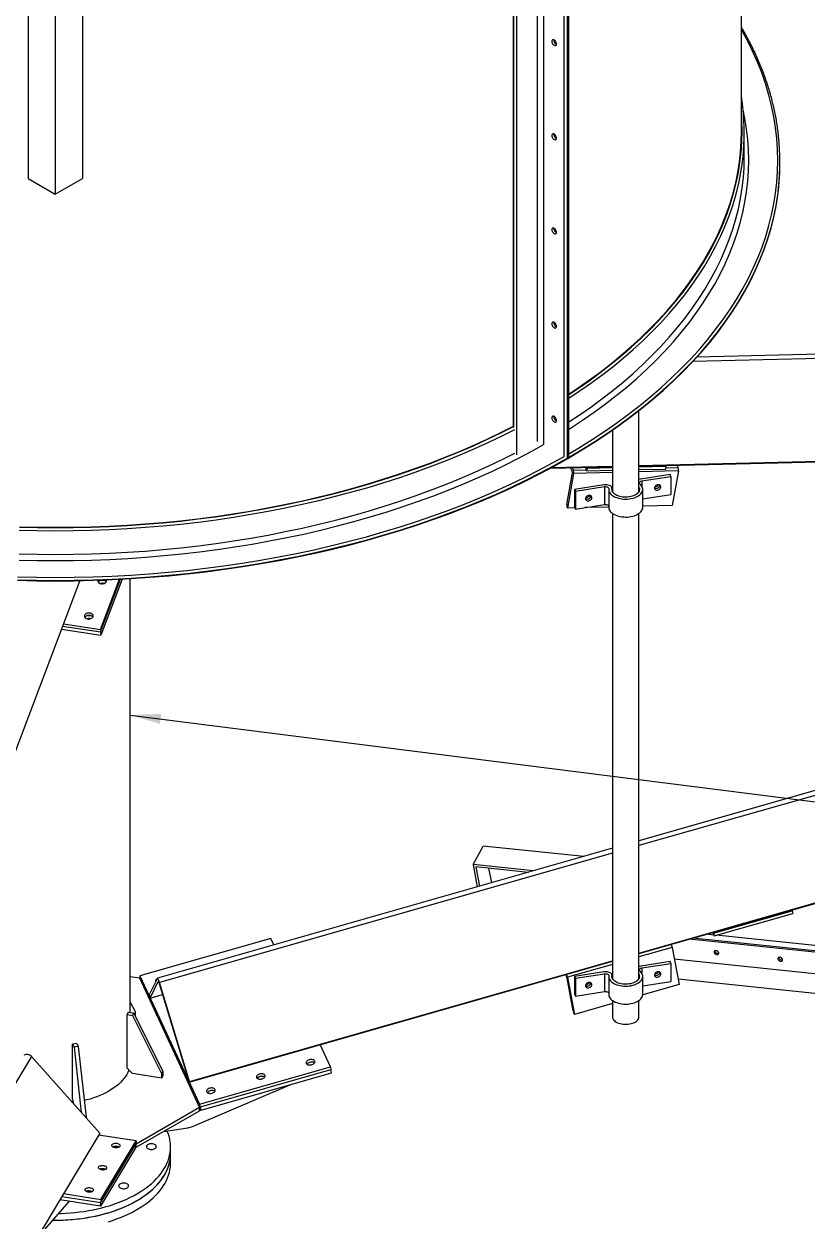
# Model space of a CAD drawing. Header units: millimetres. Extents: x 122 to 2816, y -707 to 556.
# Drawn here: x 285.2 to 332.8, y 190.2 to 262.9 of the extents above; entities that cross this region are included whole.
import ezdxf

# ---------------------------------------------------------------- set-up
doc = ezdxf.new("R2010")
doc.units = ezdxf.units.MM
doc.dimstyles.new('SLDDIMSTYLE0', dxfattribs={"dimtxt": 2.5, "dimasz": 1.852083, "dimexe": 0, "dimexo": 0.625, "dimgap": 0, "dimtad": 1, "dimdec": 0, "dimrnd": 1e-09, "dimtxsty": 'Standard', "dimsah": 1, "dimcen": 2.5, "dimazin": 3, "dimtfac": 1.852083, "dimtdec": 0, "dimtmove": 0, "dimatfit": 3, "dimfrac": 2})

msp = doc.modelspace()

# ---------------------------------------------------------------- linework, layer by layer
at = {"color": 7, "linetype": 'Continuous', "lineweight": 25}
for p, q in [((328.787408, 256.359102), (328.787408, 276.680002)), ((285.470826, 273.364515), (285.470826, 253.495333)), ((287.120742, 272.412039), (287.120742, 252.542857)), ((288.770657, 271.459562), (288.770657, 253.495333)), ((314.933608, 238.394951), (314.933608, 269.154494)), ((318.20987, 236.479254), (318.20987, 269.140887)), ((318.23344, 236.492861), (318.23344, 269.154494)), ((318.25701, 269.1681), (318.25701, 236.506468)), ((318.296063, 236.664946), (318.296063, 269.222528)), ((328.954075, 254.807674), (328.954075, 256.250229)), ((331.120742, 254.45384), (331.120742, 254.481058)), ((285.470826, 253.495333), (287.120742, 252.542857)), ((287.120742, 252.542857), (288.770657, 253.495333)), ((344.828312, 243.090861), (326.075954, 242.644228)), ((322.557884, 234.489917), (322.557884, 239.397705)), ((320.947884, 238.21035), (320.947884, 234.4911)), ((318.23344, 236.492861), (318.20987, 236.479254)), ((318.23344, 236.492861), (318.23344, 236.520079)), ((318.23344, 236.492861), (318.25701, 236.506468)), ((322.557884, 236.063762), (344.828312, 236.594186)), ((322.557884, 236.026641), (344.828312, 236.557065)), ((317.168185, 235.898272), (320.947884, 235.988295)), ((317.239979, 235.937103), (320.947884, 236.025416)), ((318.59083, 235.577003), (318.216472, 233.474876)), ((318.494705, 235.707556), (318.392648, 235.927436)), ((318.498066, 235.929947), (318.576024, 235.76199)), ((319.293529, 235.948892), (319.393733, 235.733006)), ((319.423288, 235.898963), (319.393733, 235.733006)), ((319.393733, 235.733006), (320.947884, 235.770022)), ((319.398948, 235.951403), (319.717133, 235.958982)), ((319.398948, 235.951403), (319.423288, 235.898963)), ((319.423288, 235.898963), (320.947884, 235.935275)), ((322.557884, 235.973621), (324.196064, 236.012639)), ((322.557884, 235.808368), (324.16651, 235.846681)), ((323.853539, 236.0575), (324.171724, 236.065078)), ((324.196064, 236.012639), (324.16651, 235.846681)), ((324.196064, 236.012639), (324.171724, 236.065078)), ((324.954532, 235.72857), (324.580174, 233.626443)), ((324.861768, 236.081514), (324.939726, 235.913557)), ((318.184411, 233.697038), (318.509511, 235.522569)), ((320.419189, 234.886663), (318.648325, 234.612739)), ((324.44388, 235.509217), (322.673016, 235.235293)), ((322.72478, 235.12377), (324.495644, 235.397694)), ((323.829853, 234.844893), (323.831892, 234.862129)), ((324.495644, 235.397694), (324.44388, 235.509217)), ((324.495644, 235.397694), (324.495644, 234.308973)), ((318.648325, 234.612739), (318.700089, 234.501216)), ((318.648325, 234.612739), (318.648325, 233.524018)), ((318.700089, 234.501216), (320.470953, 234.775139)), ((318.700089, 234.501216), (318.700089, 233.412494)), ((319.644175, 234.197436), (319.646213, 234.214672)), ((320.470953, 234.775139), (320.470953, 233.686418)), ((320.719825, 234.614884), (320.719825, 233.526163)), ((320.922717, 234.574839), (320.922717, 234.663616)), ((322.786491, 233.526163), (322.786491, 234.614884)), ((322.786491, 234.044595), (324.495644, 234.308973)), ((318.216472, 233.474876), (318.199217, 233.51205)), ((318.666163, 233.485587), (318.216472, 233.474876)), ((318.648325, 233.524018), (318.700089, 233.412494)), ((318.700089, 233.412494), (320.470953, 233.686418)), ((320.719825, 233.534499), (319.264788, 233.499844)), ((324.580174, 233.626443), (322.786491, 233.583722)), ((320.947884, 233.152345), (320.947884, 204.91592)), ((322.557884, 204.91592), (322.557884, 233.151952)), ((288.607258, 229.067681), (252.826064, 134.502743)), ((289.864443, 226.096232), (291.02112, 229.153175)), ((289.872362, 225.951908), (291.084898, 229.156479)), ((291.169968, 229.16097), (289.882921, 225.759476)), ((291.670742, 202.850351), (291.670742, 229.189356)), ((287.495257, 226.128808), (289.882921, 225.759476)), ((287.563459, 226.309058), (289.872362, 225.951908)), ((287.614611, 226.444245), (289.864443, 226.096232)), ((289.864443, 226.096232), (289.872362, 225.951908)), ((289.872362, 225.951908), (289.882921, 225.759476)), ((344.828312, 219.636588), (322.557884, 213.277264)), ((320.947884, 212.817529), (293.322785, 204.929178)), ((312.482762, 211.828902), (313.097842, 212.952946)), ((319.203155, 212.319321), (313.097842, 212.952946)), ((322.557884, 206.448025), (344.828312, 212.807348)), ((322.557884, 206.420484), (344.828312, 212.779807)), ((312.482762, 211.828902), (312.738257, 210.473269)), ((316.152092, 211.44809), (312.482762, 211.828902)), ((315.82301, 211.35412), (312.662454, 211.682131)), ((312.662454, 211.682131), (312.882523, 210.514464)), ((313.429204, 211.602555), (313.595884, 210.718164)), ((327.088489, 207.654808), (331.861265, 209.017675)), ((327.118043, 207.497994), (331.89082, 208.860861)), ((331.51874, 208.979257), (331.836925, 209.070115)), ((331.861265, 209.017675), (331.836925, 209.070115)), ((331.861265, 209.017675), (331.89082, 208.860861)), ((300.20505, 207.346006), (292.250423, 205.074561)), ((300.39013, 206.947259), (300.20505, 207.346006)), ((343.950475, 205.388964), (325.610945, 207.292286)), ((343.933868, 205.477078), (325.83284, 207.355648)), ((327.09452, 207.548675), (326.664949, 207.593256)), ((327.025977, 207.696348), (327.118043, 207.497994)), ((327.064149, 207.707248), (327.382334, 207.798106)), ((327.064149, 207.707248), (327.088489, 207.654808)), ((327.088489, 207.654808), (327.118043, 207.497994)), ((343.871593, 205.807508), (327.241945, 207.533374)), ((324.518668, 206.980386), (324.520761, 206.975876)), ((324.574974, 206.796984), (324.998589, 204.549315)), ((295.245638, 198.621468), (320.947884, 205.960748)), ((295.261343, 198.653494), (320.947884, 205.988289)), ((324.443606, 205.93463), (322.672742, 205.660706)), ((322.724506, 205.549183), (324.49537, 205.823107)), ((324.49537, 205.823107), (324.443606, 205.93463)), ((324.49537, 205.823107), (324.49537, 204.734386)), ((324.705383, 206.105043), (344.196764, 204.082179)), ((292.25137, 204.922172), (291.670742, 205.011986)), ((292.250423, 205.074561), (295.873889, 197.267922)), ((292.250423, 205.074561), (292.279831, 204.918522)), ((318.13485, 205.113429), (318.116794, 205.15233)), ((318.154966, 205.16323), (318.157059, 205.15872)), ((320.418915, 205.312076), (318.648051, 205.038152)), ((318.648051, 205.038152), (318.699815, 204.926629)), ((318.648051, 205.038152), (318.648051, 203.949431)), ((318.699815, 204.926629), (320.470679, 205.200553)), ((320.470679, 205.200553), (320.470679, 204.111831)), ((320.71955, 205.040297), (320.71955, 203.951576)), ((320.922443, 205.000252), (320.922443, 205.089029)), ((322.786217, 203.951576), (322.786217, 205.040297)), ((295.882502, 197.099018), (292.25137, 204.922172)), ((293.318476, 204.924895), (292.821173, 203.910758)), ((292.878674, 203.721015), (293.373359, 204.729814)), ((293.209249, 204.716831), (293.212926, 204.709651)), ((293.434363, 204.598383), (295.245638, 198.621468)), ((295.261343, 198.653494), (293.440484, 204.662032)), ((318.56342, 202.948225), (318.189062, 204.934537)), ((318.211271, 204.979828), (318.634887, 202.732159)), ((318.699815, 204.926629), (318.699815, 203.837908)), ((324.998589, 204.549315), (322.784488, 203.917078)), ((322.786217, 204.470008), (324.49537, 204.734386)), ((324.935064, 204.886373), (344.96317, 202.807807)), ((292.821173, 203.910758), (292.878674, 203.721015)), ((292.878674, 203.721015), (293.634813, 203.93693)), ((318.648051, 203.949431), (318.699815, 203.837908)), ((318.699815, 203.837908), (320.470679, 204.111831)), ((320.947884, 203.577561), (320.947884, 202.590675)), ((322.557884, 202.590675), (322.557884, 203.577561)), ((291.550213, 202.868995), (291.481195, 202.720297)), ((291.550213, 202.868995), (291.872189, 202.81919)), ((291.670742, 203.466042), (291.964423, 202.895655)), ((291.872189, 202.81919), (291.80317, 202.670492)), ((291.872189, 202.81919), (293.643053, 199.279103)), ((291.964423, 202.895655), (291.964423, 202.634807)), ((320.947884, 203.392635), (318.634887, 202.732159)), ((291.481195, 199.454133), (291.481195, 202.720297)), ((291.481195, 202.720297), (291.80317, 202.670492)), ((291.80317, 202.670492), (293.574034, 199.130405)), ((318.634887, 202.732159), (318.617633, 202.769333)), ((288.427158, 200.957239), (288.169578, 200.917395)), ((288.169578, 197.651232), (288.169578, 200.917395)), ((288.169578, 200.917395), (288.255851, 200.731523)), ((288.513431, 200.771367), (288.255851, 200.731523)), ((288.255851, 200.731523), (288.693176, 196.779057)), ((288.427158, 200.957239), (288.513431, 200.771367)), ((288.513431, 200.771367), (288.987933, 196.482905)), ((303.828517, 199.539367), (303.200266, 200.892913)), ((285.671389, 200.177028), (289.819813, 195.512165)), ((291.80317, 199.132149), (291.481195, 199.454133)), ((293.643053, 199.279103), (293.574034, 199.130405)), ((293.643053, 199.279103), (293.643053, 199.006923)), ((295.873889, 197.267922), (303.828517, 199.539367)), ((295.927927, 197.118099), (303.858072, 199.382553)), ((303.828517, 199.539367), (303.858072, 199.382553)), ((303.897478, 199.173467), (303.858072, 199.382553)), ((293.574034, 198.858225), (291.80317, 199.132149)), ((293.574034, 199.130405), (293.574034, 198.858225)), ((293.643053, 199.006923), (293.574034, 198.858225)), ((295.245638, 198.621468), (295.261343, 198.653494)), ((295.451815, 195.923815), (301.429393, 198.468705)), ((295.967333, 196.909013), (303.897478, 199.173467)), ((288.237297, 197.291689), (288.169578, 197.651232)), ((288.222947, 197.367877), (288.175448, 197.361238)), ((292.035299, 194.878075), (295.882502, 197.099018)), ((295.873889, 197.267922), (295.903298, 197.111882)), ((295.882502, 196.881274), (295.882502, 197.099018)), ((295.967333, 196.909013), (295.927927, 197.118099)), ((288.987933, 196.482905), (288.960338, 196.478637)), ((288.987933, 196.482905), (288.987933, 196.447606)), ((292.035299, 194.660331), (295.882502, 196.881274)), ((293.682259, 195.6111), (295.156887, 195.839201)), ((289.819813, 195.512165), (252.732826, 133.722753)), ((292.022276, 195.044432), (289.750035, 195.395911)), ((289.882921, 191.31487), (292.007797, 194.855055)), ((289.89084, 191.493317), (292.022276, 195.044432)), ((291.997238, 194.617126), (292.007797, 194.855055)), ((292.022276, 195.044432), (292.014396, 194.866867)), ((292.035299, 194.660331), (292.035299, 194.878075)), ((291.997238, 194.617126), (289.872362, 191.07694)), ((294.120742, 194.274782), (294.120742, 194.683052)), ((294.120742, 193.730421), (294.120742, 194.274782)), ((287.951082, 191.374131), (286.459419, 189.669348)), ((289.872362, 191.07694), (287.388345, 191.461177)), ((287.519919, 191.680388), (289.882921, 191.31487)), ((287.618599, 191.844796), (289.89084, 191.493317)), ((289.872362, 191.07694), (289.882921, 191.31487)), ((289.89084, 191.493317), (289.882921, 191.31487))]:
    msp.add_line(p, q, dxfattribs=at)
at = {"color": 8, "linetype": 'Continuous', "lineweight": 25}
for p, q in [((316.394962, 237.526059), (316.394962, 269.862047)), ((316.772086, 237.336505), (316.772086, 269.862047)), ((314.957179, 238.370598), (314.957179, 269.140887)), ((315.14574, 236.697707), (315.14574, 269.140887)), ((318.021308, 236.615344), (318.021308, 269.140887)), ((344.828312, 242.819301), (325.819555, 242.366562)), ((319.371486, 235.780936), (318.576024, 235.76199)), ((320.947884, 235.633142), (318.59083, 235.577003)), ((324.954532, 235.72857), (322.557884, 235.671488)), ((324.939726, 235.913557), (324.175176, 235.895347)), ((322.72478, 235.12377), (322.72478, 234.817946)), ((320.921779, 234.647811), (320.921779, 234.581958)), ((344.828312, 219.335833), (322.557884, 212.976509)), ((320.947884, 212.516773), (293.440484, 204.662032)), ((324.520761, 206.975876), (322.557884, 206.415376)), ((324.574974, 206.796984), (322.557884, 206.221004)), ((320.947884, 205.95564), (318.157059, 205.15872)), ((320.947884, 205.761268), (318.211271, 204.979828)), ((320.921505, 205.073224), (320.921505, 205.007371)), ((322.724506, 205.549183), (322.724506, 205.243359)), ((293.378475, 204.731275), (293.373359, 204.729814)), ((285.671389, 200.177028), (268.1797, 171.034701)), ((292.015032, 194.88121), (292.035299, 194.878075))]:
    msp.add_line(p, q, dxfattribs=at)
at = {"color": 8, "linetype": 'Continuous', "lineweight": 25, "flags": 128}
for points in [[(318.296063, 236.774418), (318.940497, 237.158254), (319.720028, 237.645075), (320.477217, 238.14351), (321.211544, 238.653217), (321.922508, 239.173846), (322.60962, 239.70504), (323.27241, 240.246435), (323.910424, 240.797661), (324.523223, 241.358339), (325.110389, 241.928086), (325.671519, 242.50651), (326.206228, 243.093216), (326.714149, 243.687801), (327.194936, 244.289858), (327.648257, 244.898974), (328.073803, 245.514732), (328.471282, 246.136709), (328.840421, 246.76448), (329.180967, 247.397614), (329.492688, 248.035677), (329.775369, 248.678232), (330.028816, 249.324839), (330.252857, 249.975054), (330.447337, 250.628432), (330.612123, 251.284525), (330.747102, 251.942884), (330.852182, 252.603056), (330.92729, 253.26459), (330.972376, 253.927033), (330.987408, 254.58993), (330.972376, 255.252827), (330.92729, 255.915269), (330.852182, 256.576803), (330.747102, 257.236976), (330.612123, 257.895334), (330.447337, 258.551427), (330.252857, 259.204805), (330.028816, 259.855021), (329.775369, 260.501627), (329.492688, 261.144182), (329.180967, 261.782246), (328.840421, 262.41538), (328.787408, 262.508948)], [(318.296063, 238.25657), (318.407139, 238.327505), (319.133833, 238.805866), (319.838587, 239.295045), (320.520917, 239.794706), (321.180357, 240.304507), (321.816454, 240.824099), (322.428772, 241.353125), (323.016892, 241.891223), (323.580411, 242.438023), (324.118942, 242.993153), (324.632116, 243.55623), (325.119582, 244.126869), (325.581005, 244.704679), (326.01607, 245.289263), (326.424478, 245.880222), (326.805948, 246.47715), (327.160221, 247.079639), (327.487052, 247.687274), (327.786219, 248.29964), (328.057515, 248.916317), (328.300756, 249.536883), (328.515773, 250.160912), (328.702421, 250.787976), (328.86057, 251.417646), (328.990113, 252.04949), (329.090961, 252.683075), (329.163045, 253.317967), (329.206315, 253.95373), (329.220742, 254.58993), (329.206315, 255.226129), (329.163045, 255.861893), (329.090961, 256.496785), (328.990113, 257.13037), (328.882086, 257.666398)], [(318.296063, 240.371365), (318.82967, 240.725005), (319.527728, 241.209536), (320.203576, 241.70445), (320.85675, 242.209407), (321.486804, 242.724062), (322.093304, 243.248062), (322.675836, 243.781047), (323.234001, 244.322653), (323.767415, 244.872508), (324.275714, 245.430235), (324.758548, 245.995452), (325.215587, 246.567772), (325.646518, 247.146802), (326.051045, 247.732147), (326.428892, 248.323403), (326.779798, 248.920167), (327.103525, 249.522029), (327.399849, 250.128577), (327.668567, 250.739395), (327.909497, 251.354065), (328.122471, 251.972164), (328.307345, 252.593271), (328.463992, 253.216958), (328.592305, 253.842799), (328.692194, 254.470364), (328.763593, 255.099223), (328.806452, 255.728947), (328.820742, 256.359102), (328.806452, 256.989257), (328.787408, 257.32144)], [(318.296063, 240.146829), (318.931058, 240.566144), (319.631348, 241.052224), (320.309356, 241.548721), (320.964619, 242.055292), (321.596687, 242.571593), (322.205127, 243.097268), (322.789522, 243.631957), (323.349471, 244.175295), (323.884591, 244.726908), (324.394514, 245.286418), (324.878893, 245.853443), (325.337393, 246.427593), (325.769702, 247.008475), (326.175523, 247.59569), (326.554577, 248.188837), (326.906606, 248.787509), (327.231367, 249.391296), (327.528639, 249.999783), (327.798217, 250.612554), (328.039916, 251.229189), (328.253572, 251.849265), (328.439037, 252.472358), (328.596185, 253.098039), (328.724908, 253.725881), (328.825117, 254.355453), (328.879555, 254.809405)], [(318.296063, 238.704274), (318.931058, 239.123589), (319.631348, 239.609669), (320.309356, 240.106165), (320.964619, 240.612737), (321.596687, 241.129037), (322.205127, 241.654713), (322.789522, 242.189402), (323.349471, 242.732739), (323.884591, 243.284352), (324.394514, 243.843863), (324.878893, 244.410887), (325.337393, 244.985037), (325.769702, 245.565919), (326.175523, 246.153135), (326.554577, 246.746282), (326.906606, 247.344954), (327.231367, 247.948741), (327.528639, 248.557228), (327.798217, 249.169999), (328.039916, 249.786634), (328.253572, 250.40671), (328.439037, 251.029802), (328.596185, 251.655484), (328.724908, 252.283325), (328.825117, 252.912897), (328.896744, 253.543768), (328.937817, 254.134443)], [(318.23344, 236.520079), (319.037214, 236.996398), (319.819114, 237.484699), (320.578604, 237.984649), (321.315164, 238.495905), (322.028289, 239.018116), (322.717489, 239.550925), (323.382294, 240.093966), (324.022247, 240.646867), (324.636909, 241.20925), (325.225859, 241.780728), (325.788695, 242.360911), (326.325029, 242.9494), (326.834494, 243.545792), (327.316742, 244.149679), (327.771441, 244.760646), (328.19828, 245.378275), (328.596967, 246.002143), (328.967228, 246.631822), (329.30881, 247.266881), (329.621478, 247.906883), (329.905018, 248.551392), (330.159236, 249.199964), (330.383957, 249.852155), (330.579029, 250.507519), (330.744315, 251.165606), (330.879705, 251.825966), (330.985104, 252.488145), (331.040964, 252.95216)], [(284.931354, 232.133457), (286.025673, 232.108636), (287.120742, 232.10036), (288.215811, 232.108636), (289.310129, 232.133457), (290.402947, 232.174806), (291.493516, 232.232656), (292.581087, 232.306966), (293.664917, 232.397685), (294.744261, 232.504752), (295.818381, 232.628093), (296.886539, 232.767623), (297.948005, 232.923247), (299.00205, 233.094858), (300.047952, 233.282339), (301.084995, 233.485561), (302.112467, 233.704384), (303.129665, 233.93866), (304.135891, 234.188226), (305.130456, 234.452913), (306.112677, 234.732538), (307.081883, 235.026911), (308.037408, 235.335829), (308.978598, 235.659081), (309.904808, 235.996445), (310.815402, 236.34769), (311.709758, 236.712575), (312.587261, 237.09085), (313.447311, 237.482256), (314.289318, 237.886525), (315.019904, 238.255286)], [(284.938332, 232.319195), (286.029163, 232.294453), (287.120742, 232.286204), (288.21232, 232.294453), (289.303151, 232.319195), (290.392486, 232.360413), (291.479578, 232.418078), (292.563684, 232.492151), (293.644059, 232.582581), (294.719963, 232.689307), (295.790659, 232.812255), (296.855413, 232.95134), (297.913496, 233.106468), (298.964181, 233.277532), (300.00675, 233.464415), (301.040488, 233.666989), (302.064685, 233.885116), (303.078641, 234.118644), (304.08166, 234.367415), (305.073054, 234.631258), (306.052145, 234.909993), (307.018262, 235.203427), (307.970742, 235.511361), (308.908932, 235.833582), (309.832189, 236.169871), (310.739882, 236.519996), (311.631387, 236.883718), (312.506093, 237.260788), (313.363402, 237.650946), (314.202725, 238.053927), (314.933608, 238.422869)], [(284.917398, 230.319425), (286.018692, 230.294445), (287.120742, 230.286117), (288.222791, 230.294445), (289.324085, 230.319425), (290.423869, 230.361038), (291.52139, 230.419256), (292.615894, 230.49404), (293.706633, 230.585337), (294.792857, 230.693087), (295.873824, 230.817214), (296.948791, 230.957633), (298.017023, 231.114249), (299.077788, 231.286955), (300.130357, 231.47563), (301.17401, 231.680148), (302.208032, 231.900366), (303.231714, 232.136135), (304.244354, 232.387292), (305.245259, 232.653666), (306.233742, 232.935074), (307.209125, 233.231323), (308.170742, 233.542211), (309.117931, 233.867523), (310.050045, 234.207037), (310.966444, 234.560521), (311.866501, 234.927732), (312.749598, 235.308419), (313.61513, 235.70232), (314.462504, 236.109166), (315.29114, 236.528677), (316.100469, 236.960567), (316.771852, 237.33664)], [(284.817959, 229.115209), (285.968956, 229.089103), (287.120742, 229.080398), (288.272527, 229.089103), (289.423524, 229.115209), (290.572942, 229.1587), (291.719994, 229.219546), (292.863894, 229.297705), (294.003858, 229.393123), (295.139105, 229.505735), (296.268856, 229.635464), (297.392338, 229.782221), (298.50878, 229.945905), (299.617417, 230.126404), (300.717489, 230.323595), (301.808243, 230.537342), (302.888931, 230.767499), (303.958813, 231.013908), (305.017154, 231.276401), (306.06323, 231.554796), (307.096324, 231.848905), (308.115727, 232.158524), (309.120742, 232.483441), (310.110678, 232.823435), (311.084859, 233.178272), (312.042616, 233.547709), (312.983293, 233.931493), (313.906244, 234.32936), (314.810839, 234.741038), (315.696456, 235.166245), (316.562488, 235.604689), (317.408343, 236.05607), (318.23344, 236.520079)], [(284.824938, 229.300947), (285.972446, 229.27492), (287.120742, 229.266242), (288.269037, 229.27492), (289.416546, 229.300947), (290.562481, 229.344307), (291.706057, 229.404968), (292.846491, 229.48289), (293.983, 229.578019), (295.114807, 229.69029), (296.241134, 229.819626), (297.361212, 229.965938), (298.47427, 230.129126), (299.579548, 230.309078), (300.676287, 230.505672), (301.763736, 230.718771), (302.841149, 230.948231), (303.907788, 231.193893), (304.962922, 231.45559), (306.005828, 231.733142), (307.035791, 232.026359), (308.052106, 232.33504), (309.054075, 232.658973), (310.041012, 232.997937), (311.012241, 233.351698), (311.967095, 233.720016), (312.904921, 234.102636), (313.825076, 234.499298), (314.726929, 234.909728), (315.609863, 235.333647), (316.473271, 235.770762), (317.316562, 236.220776), (318.021084, 236.615474)], [(284.931354, 230.690901), (286.025673, 230.66608), (287.120742, 230.657805), (288.215811, 230.66608), (289.310129, 230.690901), (290.402947, 230.732251), (291.493516, 230.7901), (292.581087, 230.86441), (293.664917, 230.95513), (294.744261, 231.062197), (295.818381, 231.185537), (296.886539, 231.325068), (297.948005, 231.480692), (299.00205, 231.652303), (300.047952, 231.839783), (301.084995, 232.043005), (302.112467, 232.261829), (303.129665, 232.496104), (304.135891, 232.745671), (305.130456, 233.010357), (306.112677, 233.289983), (307.081883, 233.584356), (308.037408, 233.893274), (308.978598, 234.216526), (309.904808, 234.553889), (310.815402, 234.905134), (311.709758, 235.270019), (312.587261, 235.648295), (313.447311, 236.039701), (314.289318, 236.443969), (315.019904, 236.812731)]]:
    msp.add_lwpolyline(points, dxfattribs=at)
at = {"color": 7, "linetype": 'Continuous', "lineweight": 25, "flags": 128}
for points in [[(317.408482, 261.574218), (317.443652, 261.559045), (317.476612, 261.555087), (317.505292, 261.562593), (317.527888, 261.58109), (317.542982, 261.609416), (317.549624, 261.645792), (317.547398, 261.687932), (317.536444, 261.733188), (317.517449, 261.778717), (317.491607, 261.821658), (317.460543, 261.859312), (317.426207, 261.889314), (317.390757, 261.909779), (317.356421, 261.91942), (317.325357, 261.917632), (317.299515, 261.904528), (317.28052, 261.88093), (317.269566, 261.848322), (317.26734, 261.808752), (317.273982, 261.764706), (317.289076, 261.718953), (317.311672, 261.674366), (317.340352, 261.633749), (317.373312, 261.599652), (317.408482, 261.574218)], [(317.408482, 255.858432), (317.443652, 255.84326), (317.476612, 255.839302), (317.505292, 255.846807), (317.527888, 255.865304), (317.542982, 255.89363), (317.549624, 255.930006), (317.547398, 255.972147), (317.536444, 256.017403), (317.517449, 256.062932), (317.491607, 256.105872), (317.460543, 256.143526), (317.426207, 256.173528), (317.390757, 256.193993), (317.356421, 256.203634), (317.325357, 256.201847), (317.299515, 256.188742), (317.28052, 256.165144), (317.269566, 256.132536), (317.26734, 256.092966), (317.273982, 256.04892), (317.289076, 256.003167), (317.311672, 255.958581), (317.340352, 255.917963), (317.373312, 255.883866), (317.408482, 255.858432)], [(318.296063, 240.400354), (318.804323, 240.737502), (319.501823, 241.221646), (320.177131, 241.716164), (320.829783, 242.220718), (321.459333, 242.734962), (322.065349, 243.258542), (322.647415, 243.791102), (323.205133, 244.332274), (323.738121, 244.88169), (324.246013, 245.438971), (324.728462, 246.003736), (325.185136, 246.575599), (325.615722, 247.154166), (326.019926, 247.739043), (326.39747, 248.329827), (326.748096, 248.926113), (327.071564, 249.527495), (327.367651, 250.133558), (327.636155, 250.743887), (327.876892, 251.358066), (328.089696, 251.975671), (328.274422, 252.596281), (328.430944, 253.21947), (328.559154, 253.84481), (328.658964, 254.471874), (328.730306, 255.100231), (328.77313, 255.72945), (328.787408, 256.359102)], [(318.23344, 236.492861), (319.037214, 236.96918), (319.819114, 237.457481), (320.578604, 237.957431), (321.315164, 238.468687), (322.028289, 238.990898), (322.717489, 239.523707), (323.382294, 240.066748), (324.022247, 240.619649), (324.636909, 241.182032), (325.225859, 241.75351), (325.788695, 242.333693), (326.325029, 242.922182), (326.834494, 243.518574), (327.316742, 244.122461), (327.771441, 244.733428), (328.19828, 245.351057), (328.596967, 245.974925), (328.967228, 246.604604), (329.30881, 247.239663), (329.621478, 247.879665), (329.905018, 248.524174), (330.159236, 249.172746), (330.383957, 249.824937), (330.579029, 250.480301), (330.744315, 251.138388), (330.879705, 251.798748), (330.985104, 252.460927), (331.060441, 253.124472), (331.105664, 253.788928), (331.120742, 254.45384)], [(328.937817, 254.134443), (328.93974, 254.175504), (328.954075, 254.807674)], [(317.408482, 250.142646), (317.443652, 250.127474), (317.476612, 250.123516), (317.505292, 250.131021), (317.527888, 250.149518), (317.542982, 250.177845), (317.549624, 250.214221), (317.547398, 250.256361), (317.536444, 250.301617), (317.517449, 250.347146), (317.491607, 250.390086), (317.460543, 250.427741), (317.426207, 250.457743), (317.390757, 250.478207), (317.356421, 250.487849), (317.325357, 250.486061), (317.299515, 250.472957), (317.28052, 250.449359), (317.269566, 250.41675), (317.26734, 250.37718), (317.273982, 250.333135), (317.289076, 250.287381), (317.311672, 250.242795), (317.340352, 250.202177), (317.373312, 250.16808), (317.408482, 250.142646)], [(317.408482, 244.426861), (317.443652, 244.411688), (317.476612, 244.40773), (317.505292, 244.415235), (317.527888, 244.433732), (317.542982, 244.462059), (317.549624, 244.498435), (317.547398, 244.540575), (317.536444, 244.585831), (317.517449, 244.63136), (317.491607, 244.674301), (317.460543, 244.711955), (317.426207, 244.741957), (317.390757, 244.762422), (317.356421, 244.772063), (317.325357, 244.770275), (317.299515, 244.757171), (317.28052, 244.733573), (317.269566, 244.700965), (317.26734, 244.661394), (317.273982, 244.617349), (317.289076, 244.571596), (317.311672, 244.527009), (317.340352, 244.486392), (317.373312, 244.452295), (317.408482, 244.426861)], [(284.940077, 232.338412), (286.030035, 232.313689), (287.120742, 232.305447), (288.211448, 232.313689), (289.301406, 232.338412), (290.389871, 232.379596), (291.476094, 232.437215), (292.559333, 232.511229), (293.638844, 232.601587), (294.713888, 232.708228), (295.783729, 232.831077), (296.847632, 232.970051), (297.904868, 233.125055), (298.954714, 233.295983), (299.99645, 233.482717), (301.029361, 233.685129), (302.052739, 233.90308), (303.065885, 234.136422), (304.068102, 234.384995), (305.058704, 234.648627), (306.037012, 234.927138), (307.002357, 235.220338), (307.954075, 235.528026), (308.891515, 235.849989), (309.814035, 236.186009), (310.721001, 236.535855), (311.611794, 236.899286), (312.485801, 237.276054), (313.342425, 237.665901), (314.181077, 238.068559), (314.933608, 238.448704)], [(317.408482, 238.711075), (317.443652, 238.695903), (317.476612, 238.691944), (317.505292, 238.69945), (317.527888, 238.717947), (317.542982, 238.746273), (317.549624, 238.782649), (317.547398, 238.824789), (317.536444, 238.870046), (317.517449, 238.915575), (317.491607, 238.958515), (317.460543, 238.996169), (317.426207, 239.026171), (317.390757, 239.046636), (317.356421, 239.056277), (317.325357, 239.05449), (317.299515, 239.041385), (317.28052, 239.017787), (317.269566, 238.985179), (317.26734, 238.945609), (317.273982, 238.901563), (317.289076, 238.85581), (317.311672, 238.811224), (317.340352, 238.770606), (317.373312, 238.736509), (317.408482, 238.711075)], [(284.817959, 229.087991), (285.968956, 229.061885), (287.120742, 229.05318), (288.272527, 229.061885), (289.423524, 229.087991), (290.572942, 229.131482), (291.719994, 229.192328), (292.863894, 229.270487), (294.003858, 229.365905), (295.139105, 229.478517), (296.268856, 229.608246), (297.392338, 229.755003), (298.50878, 229.918687), (299.617417, 230.099186), (300.717489, 230.296377), (301.808243, 230.510124), (302.888931, 230.740281), (303.958813, 230.98669), (305.017154, 231.249183), (306.06323, 231.527578), (307.096324, 231.821686), (308.115727, 232.131306), (309.120742, 232.456223), (310.110678, 232.796217), (311.084859, 233.151054), (312.042616, 233.520491), (312.983293, 233.904275), (313.906244, 234.302142), (314.810839, 234.71382), (315.696456, 235.139027), (316.562488, 235.577471), (317.408343, 236.028852), (318.23344, 236.492861)], [(320.921779, 234.647811), (320.920542, 234.687663), (320.907452, 234.726799), (320.882899, 234.764052), (320.847614, 234.798313), (320.802649, 234.828561), (320.749344, 234.853894), (320.689286, 234.873557), (320.624266, 234.886966), (320.556219, 234.89372), (320.487175, 234.893618), (320.419189, 234.886663)], [(320.722248, 234.655714), (320.720657, 234.590949), (320.731239, 234.526466), (320.753869, 234.463025), (320.78828, 234.401375), (320.834067, 234.342242), (320.89069, 234.286324), (320.957481, 234.234279), (321.033653, 234.186721), (321.118308, 234.144212), (321.210447, 234.107251), (321.308985, 234.076275), (321.412759, 234.05165), (321.520547, 234.033664), (321.631077, 234.022532), (321.743047, 234.018382), (321.855135, 234.021266), (321.966022, 234.031148), (322.074398, 234.047912), (322.178988, 234.071361), (322.278557, 234.101217), (322.371931, 234.13713), (322.458011, 234.178675), (322.53578, 234.225363), (322.604323, 234.276643), (322.662831, 234.331911), (322.710613, 234.390515), (322.747108, 234.451765), (322.771884, 234.514938), (322.78465, 234.579289), (322.785255, 234.644059), (322.773691, 234.708486), (322.750096, 234.771809), (322.714747, 234.833282), (322.668062, 234.89218), (322.610589, 234.947809)], [(322.673016, 235.235293), (322.608115, 235.221693), (322.557884, 235.205606)], [(322.610589, 234.947809), (322.588977, 234.972173), (322.577907, 234.998789), (322.578002, 235.026161), (322.589256, 235.052752), (322.611036, 235.077065), (322.642119, 235.097736), (322.680758, 235.113601), (322.72478, 235.12377)], [(323.690706, 234.565514), (323.738749, 234.578076), (323.783774, 234.60011), (323.82295, 234.630232), (323.853818, 234.666548), (323.874436, 234.706778), (323.88351, 234.748392), (323.880469, 234.788777), (323.865505, 234.825394), (323.839558, 234.855944), (323.804257, 234.878506), (323.761822, 234.891663), (323.714918, 234.894588), (323.666493, 234.887098), (323.61959, 234.869662), (323.577155, 234.843377), (323.541854, 234.809894), (323.515907, 234.771317), (323.500943, 234.73007), (323.497902, 234.688745), (323.506976, 234.649937), (323.527594, 234.616087), (323.558462, 234.58932), (323.597638, 234.571318), (323.642663, 234.563213), (323.690706, 234.565514)], [(323.638942, 234.677038), (323.686985, 234.6896), (323.73201, 234.711634), (323.771186, 234.741755), (323.802054, 234.778072), (323.822672, 234.818301), (323.831746, 234.859915), (323.831892, 234.862129)], [(319.505027, 233.918058), (319.553071, 233.93062), (319.598095, 233.952654), (319.637272, 233.982775), (319.668139, 234.019092), (319.688757, 234.059321), (319.697831, 234.100935), (319.694791, 234.14132), (319.679826, 234.177938), (319.653879, 234.208487), (319.618579, 234.23105), (319.576144, 234.244206), (319.52924, 234.247132), (319.480815, 234.239641), (319.433911, 234.222205), (319.391476, 234.19592), (319.356176, 234.162437), (319.330228, 234.123861), (319.315264, 234.082613), (319.312223, 234.041288), (319.321297, 234.002481), (319.341916, 233.96863), (319.372783, 233.941863), (319.41196, 233.923862), (319.456984, 233.915757), (319.505027, 233.918058)], [(319.453264, 234.029581), (319.501307, 234.042143), (319.546331, 234.064177), (319.585508, 234.094299), (319.616375, 234.130615), (319.636994, 234.170844), (319.646067, 234.212459), (319.646213, 234.214672)], [(320.470953, 234.775139), (320.517885, 234.77904), (320.565088, 234.776453), (320.60991, 234.767524), (320.649831, 234.752754), (320.682608, 234.732975), (320.706397, 234.709297), (320.719863, 234.683051), (320.722248, 234.655714)], [(322.557884, 234.739852), (322.563462, 234.727199), (322.580811, 234.670957), (322.58649, 234.613925), (322.580417, 234.556906), (322.562679, 234.500704), (322.533526, 234.446113), (322.493369, 234.393901), (322.442774, 234.344806), (322.382454, 234.299519), (322.313261, 234.258679), (322.236169, 234.222862), (322.152267, 234.192573), (322.062736, 234.168239), (321.968841, 234.150204), (321.871903, 234.13872), (321.773292, 234.133952), (321.674396, 234.135965), (321.576611, 234.144731), (321.481316, 234.160127), (321.389854, 234.181936), (321.303514, 234.20985), (321.223516, 234.243475), (321.150986, 234.282338), (321.086947, 234.32589), (321.032303, 234.373517), (320.987824, 234.424548), (320.954136, 234.478263), (320.931716, 234.533904), (320.92088, 234.590687), (320.921779, 234.647811), (320.921779, 234.647811)], [(320.470953, 233.686418), (320.517885, 233.690319), (320.565088, 233.687732), (320.60991, 233.678803), (320.649831, 233.664033), (320.682608, 233.644254), (320.706397, 233.620576), (320.719825, 233.594459)], [(320.719825, 233.526163), (320.720657, 233.502227), (320.731239, 233.437745), (320.753869, 233.374304), (320.78828, 233.312654), (320.834067, 233.253521), (320.89069, 233.197603), (320.957481, 233.145558), (321.033653, 233.098), (321.118308, 233.055491), (321.210447, 233.01853), (321.308985, 232.987554), (321.412759, 232.962929), (321.520547, 232.944943), (321.631077, 232.93381), (321.743047, 232.929661), (321.855135, 232.932545), (321.966022, 232.942427), (322.074398, 232.959191), (322.178988, 232.982639), (322.278557, 233.012496), (322.371931, 233.048409), (322.458011, 233.089954), (322.53578, 233.136642), (322.604323, 233.187922), (322.662831, 233.24319), (322.710613, 233.301794), (322.747108, 233.363044), (322.771884, 233.426217), (322.78465, 233.490568), (322.786491, 233.526163)], [(289.704862, 229.097024), (289.699013, 229.072352), (289.699703, 229.032489), (289.712762, 228.994015), (289.73758, 228.958729), (289.772996, 228.928281), (289.817354, 228.904095), (289.86858, 228.887301), (289.924278, 228.878686), (289.981845, 228.878651), (290.038589, 228.887198), (290.091856, 228.903928), (290.139155, 228.928059), (290.178275, 228.958462), (290.207387, 228.993715), (290.22513, 229.03217), (290.230673, 229.072029), (290.223758, 229.111429), (290.221981, 229.116352)], [(290.04036, 229.098131), (289.983393, 229.102482), (289.925901, 229.098201), (289.870571, 229.085487), (289.819992, 229.064937), (289.776527, 229.037509), (289.74221, 229.004488), (289.723252, 228.976594)], [(289.903748, 229.094185), (289.960708, 229.101827), (290.018203, 229.100867), (290.073545, 229.091351), (290.124146, 229.073723), (290.16764, 229.048807), (290.201994, 229.01777), (290.213137, 229.003474)], [(289.222495, 227.101877), (289.165528, 227.106228), (289.108036, 227.101946), (289.052707, 227.089233), (289.002127, 227.068682), (288.958662, 227.041255), (288.924345, 227.008233), (288.900779, 226.971162), (288.889068, 226.931773), (288.889758, 226.89191), (288.902817, 226.853436), (288.927634, 226.81815), (288.96305, 226.787703), (289.007408, 226.763516), (289.058634, 226.746723), (289.114332, 226.738107), (289.171899, 226.738072), (289.228643, 226.74662), (289.28191, 226.76335), (289.329209, 226.78748), (289.36833, 226.817883), (289.397442, 226.853136), (289.415184, 226.891591), (289.420728, 226.931451), (289.413813, 226.97085), (289.394763, 227.007948), (289.364468, 227.041008), (289.324346, 227.068487), (289.276273, 227.089097), (289.222495, 227.101877)], [(289.230414, 226.957552), (289.173448, 226.961903), (289.115955, 226.957622), (289.060626, 226.944909), (289.010046, 226.924358), (288.966581, 226.89693), (288.932264, 226.863909), (288.913307, 226.836015)], [(289.093802, 226.953606), (289.150762, 226.961248), (289.208257, 226.960288), (289.263599, 226.950772), (289.3142, 226.933144), (289.357695, 226.908229), (289.392048, 226.877191), (289.403191, 226.862895)], [(327.399028, 206.466102), (327.38713, 206.499823), (327.36489, 206.531986), (327.33411, 206.559985), (327.297283, 206.581551), (327.257392, 206.594938), (327.21767, 206.59906), (327.181335, 206.593584), (327.151329, 206.578954), (327.130085, 206.556355), (327.119323, 206.527617), (327.119915, 206.495069), (327.131813, 206.461347), (327.154053, 206.429185), (327.184833, 206.401186), (327.22166, 206.37962), (327.261551, 206.366233), (327.301273, 206.362111), (327.337608, 206.367586), (327.367614, 206.382216), (327.388858, 206.404816), (327.39962, 206.433554), (327.399028, 206.466102)], [(331.275605, 206.063781), (331.263707, 206.097502), (331.241467, 206.129665), (331.210687, 206.157664), (331.17386, 206.17923), (331.133969, 206.192617), (331.094247, 206.196739), (331.057912, 206.191264), (331.027906, 206.176633), (331.006662, 206.154034), (330.9959, 206.125296), (330.996492, 206.092748), (331.00839, 206.059027), (331.03063, 206.026864), (331.06141, 205.998865), (331.098237, 205.977299), (331.138128, 205.963912), (331.17785, 205.95979), (331.214185, 205.965266), (331.244191, 205.979896), (331.265435, 206.002495), (331.276197, 206.031233), (331.275605, 206.063781)], [(320.921505, 205.073224), (320.920268, 205.113077), (320.907178, 205.152212), (320.882625, 205.189465), (320.84734, 205.223726), (320.802375, 205.253974), (320.74907, 205.279307), (320.689012, 205.29897), (320.623991, 205.312379), (320.555945, 205.319133), (320.486901, 205.319031), (320.418915, 205.312076)], [(320.470679, 205.200553), (320.517611, 205.204453), (320.564814, 205.201866), (320.609636, 205.192937), (320.649557, 205.178167), (320.682333, 205.158388), (320.706123, 205.13471), (320.719589, 205.108464), (320.721974, 205.081127)], [(320.721974, 205.081127), (320.720383, 205.016362), (320.730964, 204.951879), (320.753594, 204.888438), (320.788006, 204.826788), (320.833793, 204.767655), (320.890416, 204.711737), (320.957207, 204.659692), (321.033379, 204.612134), (321.118033, 204.569625), (321.210173, 204.532664), (321.308711, 204.501688), (321.412485, 204.477063), (321.520273, 204.459077), (321.630803, 204.447945), (321.742772, 204.443795), (321.854861, 204.446679), (321.965747, 204.456561), (322.074124, 204.473325), (322.178713, 204.496774), (322.278282, 204.52663), (322.371657, 204.562543), (322.457737, 204.604088), (322.535506, 204.650776), (322.604049, 204.702056), (322.662556, 204.757324), (322.710339, 204.815929), (322.746834, 204.877178), (322.77161, 204.940351), (322.784376, 205.004702), (322.784981, 205.069472), (322.773417, 205.133899), (322.749822, 205.197222), (322.714473, 205.258695), (322.667787, 205.317594), (322.610315, 205.373222)], [(322.557884, 205.164675), (322.563188, 205.152612), (322.580537, 205.09637), (322.586215, 205.039338), (322.580143, 204.982319), (322.562405, 204.926117), (322.533252, 204.871526), (322.493095, 204.819314), (322.442499, 204.770219), (322.38218, 204.724932), (322.312987, 204.684092), (322.235895, 204.648275), (322.151993, 204.617986), (322.062462, 204.593652), (321.968566, 204.575617), (321.871629, 204.564133), (321.773017, 204.559365), (321.674122, 204.561378), (321.576337, 204.570144), (321.481041, 204.585541), (321.389579, 204.607349), (321.30324, 204.635263), (321.223242, 204.668889), (321.150712, 204.707751), (321.086673, 204.751303), (321.032029, 204.79893), (320.987549, 204.849961), (320.953862, 204.903676), (320.931442, 204.959317), (320.920605, 205.0161), (320.921505, 205.073224), (320.921505, 205.073224)], [(322.672742, 205.660706), (322.607841, 205.647106), (322.557884, 205.631122)], [(322.610315, 205.373222), (322.588703, 205.397586), (322.577633, 205.424202), (322.577727, 205.451574), (322.588981, 205.478165), (322.610762, 205.502478), (322.641845, 205.523149), (322.680484, 205.539014), (322.724506, 205.549183)], [(323.497482, 205.132452), (323.501589, 205.129483), (323.539749, 205.110183), (323.584124, 205.100658), (323.631926, 205.101507), (323.680152, 205.112677), (323.725771, 205.133466), (323.765917, 205.162567), (323.798068, 205.198152), (323.820203, 205.237985), (323.830931, 205.279563), (323.831617, 205.287542)], [(323.690432, 204.990927), (323.738475, 205.003489), (323.783499, 205.025524), (323.822676, 205.055645), (323.853543, 205.091961), (323.874162, 205.132191), (323.883236, 205.173805), (323.880195, 205.21419), (323.865231, 205.250807), (323.839283, 205.281357), (323.803983, 205.303919), (323.761548, 205.317076), (323.714644, 205.320001), (323.666219, 205.312511), (323.619315, 205.295075), (323.57688, 205.26879), (323.54158, 205.235307), (323.515632, 205.19673), (323.500668, 205.155483), (323.497628, 205.114158), (323.506702, 205.07535), (323.52732, 205.0415), (323.558187, 205.014733), (323.597364, 204.996731), (323.642388, 204.988626), (323.690432, 204.990927)], [(323.638668, 205.102451), (323.686711, 205.115013), (323.731736, 205.137047), (323.770912, 205.167168), (323.801779, 205.203485), (323.822398, 205.243714), (323.831472, 205.285328), (323.831617, 205.287542)], [(293.307099, 204.901695), (293.283586, 204.886847), (293.246403, 204.855793), (293.219385, 204.821641), (293.203796, 204.785986), (293.200363, 204.750496), (293.209249, 204.716831)], [(293.440484, 204.662032), (293.421285, 204.722701), (293.401817, 204.778988), (293.38283, 204.828729), (293.365053, 204.870013), (293.349168, 204.901253), (293.335787, 204.921249), (293.325423, 204.929232), (293.318476, 204.924895)], [(293.373359, 204.729814), (293.376833, 204.731982), (293.382015, 204.727991), (293.388705, 204.717993), (293.396648, 204.702373), (293.405536, 204.681731), (293.41503, 204.656861), (293.424764, 204.628717), (293.434363, 204.598383)], [(319.311803, 204.484996), (319.315911, 204.482026), (319.35407, 204.462726), (319.398445, 204.453201), (319.446247, 204.454051), (319.494473, 204.465221), (319.540092, 204.486009), (319.580238, 204.51511), (319.612389, 204.550695), (319.634524, 204.590528), (319.645252, 204.632106), (319.645939, 204.640085)], [(319.504753, 204.343471), (319.552796, 204.356033), (319.597821, 204.378067), (319.636997, 204.408188), (319.667865, 204.444505), (319.688483, 204.484734), (319.697557, 204.526348), (319.694516, 204.566733), (319.679552, 204.603351), (319.653605, 204.6339), (319.618304, 204.656463), (319.575869, 204.66962), (319.528966, 204.672545), (319.480541, 204.665054), (319.433637, 204.647618), (319.391202, 204.621333), (319.355901, 204.587851), (319.329954, 204.549274), (319.31499, 204.508027), (319.311949, 204.466701), (319.321023, 204.427894), (319.341641, 204.394043), (319.372509, 204.367276), (319.411685, 204.349275), (319.45671, 204.34117), (319.504753, 204.343471)], [(319.452989, 204.454994), (319.501032, 204.467556), (319.546057, 204.48959), (319.585234, 204.519712), (319.616101, 204.556028), (319.636719, 204.596257), (319.645793, 204.637872), (319.645939, 204.640085)], [(320.470679, 204.111831), (320.517611, 204.115732), (320.564814, 204.113145), (320.609636, 204.104216), (320.649557, 204.089446), (320.682333, 204.069667), (320.706123, 204.045989), (320.71955, 204.019872)], [(320.71955, 203.951576), (320.720383, 203.927641), (320.730964, 203.863158), (320.753594, 203.799717), (320.788006, 203.738067), (320.833793, 203.678934), (320.890416, 203.623016), (320.957207, 203.570971), (321.033379, 203.523413), (321.118033, 203.480904), (321.210173, 203.443943), (321.308711, 203.412967), (321.412485, 203.388342), (321.520273, 203.370356), (321.630803, 203.359224), (321.742772, 203.355074), (321.854861, 203.357958), (321.965747, 203.36784), (322.074124, 203.384604), (322.178713, 203.408052), (322.278282, 203.437909), (322.371657, 203.473822), (322.457737, 203.515367), (322.535506, 203.562055), (322.604049, 203.613335), (322.662556, 203.668603), (322.710339, 203.727207), (322.746834, 203.788457), (322.77161, 203.85163), (322.784376, 203.915981), (322.786217, 203.951576)], [(320.947884, 202.590675), (320.949352, 202.562616), (320.96107, 202.506908), (320.984333, 202.45242), (321.018804, 202.399949), (321.06398, 202.35026), (321.119201, 202.304076), (321.183663, 202.262071)], [(321.183663, 202.262071), (321.256425, 202.224858), (321.336427, 202.192979), (321.422501, 202.1669), (321.513394, 202.147), (321.607778, 202.133571), (321.704279, 202.126806), (321.801488, 202.126806), (321.897989, 202.133571), (321.992374, 202.147), (322.083266, 202.1669), (322.169341, 202.192979), (322.249342, 202.224858), (322.322105, 202.262071), (322.386566, 202.304076), (322.441788, 202.35026), (322.486963, 202.399949), (322.521434, 202.45242), (322.544698, 202.506908), (322.556415, 202.562616), (322.557884, 202.590675)], [(302.360595, 199.751724), (302.381383, 199.721458), (302.413101, 199.696006), (302.454267, 199.676557), (302.502955, 199.664022), (302.556889, 199.658987), (302.613547, 199.661687), (302.670279, 199.671995), (302.724433, 199.689431), (302.773477, 199.713177), (302.815118, 199.742125), (302.847407, 199.774921), (302.868837, 199.81003), (302.878404, 199.845812), (302.875661, 199.880593), (302.860736, 199.912748), (302.834328, 199.940771), (302.797671, 199.963354), (302.75248, 199.97944), (302.700866, 199.988277), (302.645244, 199.989451), (302.588215, 199.982909), (302.532445, 199.968955), (302.480541, 199.948243), (302.434932, 199.92174), (302.397749, 199.890686), (302.370731, 199.856534), (302.355141, 199.820879), (302.351709, 199.785389), (302.360595, 199.751724)], [(291.588821, 199.346504), (291.585441, 199.33803), (291.527235, 199.208254), (291.457718, 199.080346), (291.377068, 198.954635), (291.285492, 198.831444), (291.183225, 198.711088), (291.07053, 198.593877), (290.947696, 198.480111), (290.815038, 198.370083), (290.672897, 198.264075), (290.521637, 198.162359), (290.361648, 198.065196), (290.193339, 197.972836), (290.017143, 197.885516), (289.833511, 197.80346), (289.642917, 197.726878), (289.445847, 197.655967), (289.24281, 197.59091), (289.034324, 197.531872), (288.876279, 197.492013)], [(302.857416, 199.788879), (302.831587, 199.804419), (302.787213, 199.821241), (302.736176, 199.830879), (302.68086, 199.832882), (302.623854, 199.827156), (302.567823, 199.81397), (302.515386, 199.793939), (302.468996, 199.768001), (302.430821, 199.737368), (302.402647, 199.703472), (302.402424, 199.703127)], [(302.857416, 199.788879), (302.827226, 199.80654), (302.782034, 199.822626), (302.730421, 199.831462), (302.674799, 199.832637), (302.617769, 199.826095), (302.561999, 199.812141), (302.510096, 199.791428), (302.464486, 199.764926), (302.427303, 199.733872), (302.402424, 199.703127)], [(299.337836, 198.888575), (299.358624, 198.858309), (299.390343, 198.832856), (299.431508, 198.813408), (299.480197, 198.800873), (299.53413, 198.795838), (299.590788, 198.798538), (299.64752, 198.808846), (299.701675, 198.826282), (299.750719, 198.850028), (299.792359, 198.878976), (299.824649, 198.911772), (299.846078, 198.946881), (299.855645, 198.982663), (299.852902, 199.017444), (299.837978, 199.049599), (299.81157, 199.077622), (299.774913, 199.100205), (299.729721, 199.116291), (299.678108, 199.125127), (299.622486, 199.126302), (299.565456, 199.11976), (299.509686, 199.105806), (299.457783, 199.085094), (299.412173, 199.058591), (299.37499, 199.027537), (299.347972, 198.993384), (299.332383, 198.95773), (299.32895, 198.92224), (299.337836, 198.888575)], [(299.834658, 198.92573), (299.808829, 198.94127), (299.764455, 198.958092), (299.713417, 198.96773), (299.658102, 198.969733), (299.601096, 198.964007), (299.545064, 198.950821), (299.492627, 198.93079), (299.446237, 198.904852), (299.408062, 198.874219), (299.379888, 198.840323), (299.379665, 198.839978)], [(299.834658, 198.92573), (299.804467, 198.943391), (299.759276, 198.959476), (299.707662, 198.968313), (299.65204, 198.969488), (299.595011, 198.962945), (299.539241, 198.948992), (299.487337, 198.928279), (299.441728, 198.901777), (299.404545, 198.870723), (299.379665, 198.839978)], [(296.315078, 198.025426), (296.335866, 197.99516), (296.367584, 197.969707), (296.40875, 197.950259), (296.457438, 197.937724), (296.511372, 197.932689), (296.56803, 197.935389), (296.624762, 197.945697), (296.678916, 197.963132), (296.72796, 197.986879), (296.769601, 198.015827), (296.80189, 198.048623), (296.82332, 198.083732), (296.832887, 198.119514), (296.830144, 198.154295), (296.815219, 198.186449), (296.788811, 198.214473), (296.752154, 198.237056), (296.706963, 198.253142), (296.655349, 198.261978), (296.599727, 198.263153), (296.542698, 198.256611), (296.486928, 198.242657), (296.435024, 198.221944), (296.389415, 198.195442), (296.352232, 198.164388), (296.325214, 198.130235), (296.309624, 198.094581), (296.306192, 198.059091), (296.315078, 198.025426)], [(296.811899, 198.062581), (296.78607, 198.078121), (296.741696, 198.094943), (296.690659, 198.104581), (296.635343, 198.106584), (296.578337, 198.100858), (296.522306, 198.087672), (296.469869, 198.067641), (296.423479, 198.041703), (296.385304, 198.011069), (296.35713, 197.977174), (296.356907, 197.976829)], [(296.811899, 198.062581), (296.781709, 198.080242), (296.736517, 198.096327), (296.684904, 198.105164), (296.629282, 198.106339), (296.572252, 198.099796), (296.516482, 198.085843), (296.464579, 198.06513), (296.418969, 198.038628), (296.381786, 198.007574), (296.356907, 197.976829)], [(287.311828, 190.643544), (287.448088, 190.646459), (287.734883, 190.657621), (288.020642, 190.67557), (288.304884, 190.700277), (288.587129, 190.7317), (288.866902, 190.769786), (289.14373, 190.81447), (289.417146, 190.865677), (289.686691, 190.923322), (289.951909, 190.987306), (290.212352, 191.057523), (290.467583, 191.133852), (290.71717, 191.216167), (290.960693, 191.304327), (291.19774, 191.398185), (291.427913, 191.497581), (291.650823, 191.602349), (291.866094, 191.712312), (292.073364, 191.827284), (292.272282, 191.947072), (292.462514, 192.071473), (292.643738, 192.200278), (292.815649, 192.33327), (292.977958, 192.470223), (293.130389, 192.610908), (293.272687, 192.755087), (293.404612, 192.902517), (293.52594, 193.05295), (293.636468, 193.206131), (293.736009, 193.361803), (293.824395, 193.519702), (293.901477, 193.679563), (293.967125, 193.841117), (294.021229, 194.00409), (294.063697, 194.168208), (294.094458, 194.333194), (294.113459, 194.49877), (294.120669, 194.664656), (294.116076, 194.830574), (294.099686, 194.996243), (294.071529, 195.161384), (294.031651, 195.325718), (293.98012, 195.488969), (293.918401, 195.647628)], [(290.868784, 194.881347), (290.811817, 194.887256), (290.754325, 194.887574), (290.698995, 194.882289), (290.648415, 194.871645), (290.604951, 194.856142), (290.570633, 194.836504), (290.547068, 194.813649), (290.535356, 194.788646), (290.536046, 194.762664), (290.549105, 194.736919), (290.573923, 194.712613), (290.609339, 194.690884), (290.653696, 194.672747), (290.704922, 194.65905), (290.760621, 194.650434), (290.818188, 194.647302), (290.874931, 194.649801), (290.928198, 194.657812), (290.975498, 194.670963), (291.014618, 194.688637), (291.04373, 194.710009), (291.061473, 194.734079), (291.067016, 194.759721), (291.060101, 194.785737), (291.041051, 194.810911), (291.010757, 194.834064), (290.970635, 194.854115), (290.922561, 194.870125), (290.868784, 194.881347)], [(292.955694, 194.529112), (293.016047, 194.532856), (293.07386, 194.543537), (293.126764, 194.560718), (293.172595, 194.583695), (293.209476, 194.611527), (293.235896, 194.643076), (293.250775, 194.677049), (293.253503, 194.712055), (293.243968, 194.746662), (293.222562, 194.779453), (293.190159, 194.809084), (293.148087, 194.834344), (293.098069, 194.854198), (293.042151, 194.867833), (292.982624, 194.87469), (292.921924, 194.87449), (292.862537, 194.86724), (292.806893, 194.853237), (292.75727, 194.833055), (292.715701, 194.807519), (292.683888, 194.777676), (292.663132, 194.744746), (292.654283, 194.710078), (292.657704, 194.675092), (292.673254, 194.64122), (292.700297, 194.609847), (292.737726, 194.58226), (292.784009, 194.559587), (292.83725, 194.542757), (292.89527, 194.532458), (292.955694, 194.529112)], [(286.954279, 190.234911), (287.017013, 190.234212), (287.304454, 190.23516), (287.591585, 190.24292), (287.877922, 190.257478), (288.162983, 190.278811), (288.446286, 190.306882), (288.727354, 190.341643), (289.005713, 190.383037), (289.280893, 190.430993), (289.552431, 190.485431), (289.819869, 190.546258), (290.082755, 190.613372), (290.340646, 190.686661), (290.593108, 190.765999), (290.839715, 190.851255), (291.080051, 190.942283), (291.313711, 191.03893), (291.5403, 191.141034), (291.759437, 191.248422), (291.970752, 191.360914), (292.173888, 191.478318), (292.368504, 191.600439), (292.554271, 191.727068), (292.730876, 191.857994), (292.898021, 191.992995), (293.055424, 192.131844), (293.20282, 192.274306), (293.339961, 192.420141), (293.466614, 192.569104), (293.582566, 192.720942), (293.687623, 192.875401), (293.781606, 193.03222), (293.864358, 193.191134), (293.935738, 193.351875), (293.995627, 193.514172), (294.043923, 193.677752), (294.080545, 193.842339), (294.105431, 194.007655), (294.118539, 194.173421), (294.120742, 194.274782)], [(286.954279, 190.234911), (287.160742, 190.233834), (287.448088, 190.238189), (287.734883, 190.24935), (288.020642, 190.2673), (288.304884, 190.292007), (288.587129, 190.32343), (288.866902, 190.361515), (289.14373, 190.406199), (289.417146, 190.457407), (289.686691, 190.515052), (289.951909, 190.579036), (290.212352, 190.649252), (290.467583, 190.725582), (290.71717, 190.807896), (290.960693, 190.896057), (291.19774, 190.989914), (291.427913, 191.089311), (291.650823, 191.194079), (291.866094, 191.304042), (292.073364, 191.419014), (292.272282, 191.538802), (292.462514, 191.663203), (292.643738, 191.792008), (292.815649, 191.924999), (292.977958, 192.061953), (293.130389, 192.202638), (293.272687, 192.346817), (293.404612, 192.494247), (293.52594, 192.644679), (293.636468, 192.797861), (293.736009, 192.953532), (293.824395, 193.111432), (293.901477, 193.271293), (293.967125, 193.432846), (294.021229, 193.595819), (294.063697, 193.759937), (294.094458, 193.924923), (294.113459, 194.090499), (294.120669, 194.256386), (294.120742, 194.274782)], [(290.058838, 193.531923), (290.001871, 193.537832), (289.944379, 193.538151), (289.889049, 193.532865), (289.83847, 193.522221), (289.795005, 193.506718), (289.760688, 193.48708), (289.737122, 193.464225), (289.725411, 193.439222), (289.7261, 193.41324), (289.739159, 193.387495), (289.763977, 193.363189), (289.799393, 193.34146), (289.843751, 193.323323), (289.894977, 193.309626), (289.950675, 193.30101), (290.008242, 193.297878), (290.064986, 193.300377), (290.118253, 193.308388), (290.165552, 193.321539), (290.204672, 193.339213), (290.233785, 193.360585), (290.251527, 193.384655), (290.25707, 193.410297), (290.250156, 193.436313), (290.231106, 193.461487), (290.200811, 193.48464), (290.160689, 193.504691), (290.112616, 193.520702), (290.058838, 193.531923)], [(290.340646, 190.1423), (290.593108, 190.221639), (290.839715, 190.306894), (291.080051, 190.397922), (291.313711, 190.49457), (291.5403, 190.596674), (291.759437, 190.704062), (291.970752, 190.816553), (292.173888, 190.933958), (292.368504, 191.056078), (292.554271, 191.182708), (292.730876, 191.313633), (292.898021, 191.448634), (293.055424, 191.587483), (293.20282, 191.729945), (293.339961, 191.87578), (293.466614, 192.024743), (293.582566, 192.176582), (293.687623, 192.331041), (293.781606, 192.48786), (293.864358, 192.646773), (293.935738, 192.807515), (293.995627, 192.969812), (294.043923, 193.133392), (294.080545, 193.297978), (294.105431, 193.463294), (294.118539, 193.629061), (294.120742, 193.730421)], [(289.248892, 192.182499), (289.191926, 192.188408), (289.134433, 192.188727), (289.079104, 192.183441), (289.028524, 192.172797), (288.985059, 192.157294), (288.950742, 192.137656), (288.927176, 192.114801), (288.915465, 192.089798), (288.916155, 192.063817), (288.929214, 192.038071), (288.954031, 192.013765), (288.989447, 191.992036), (289.033805, 191.973899), (289.085031, 191.960202), (289.14073, 191.951586), (289.198297, 191.948454), (289.25504, 191.950953), (289.308307, 191.958964), (289.355606, 191.972115), (289.394727, 191.989789), (289.423839, 192.011161), (289.441581, 192.035231), (289.447125, 192.060873), (289.44021, 192.08689), (289.42116, 192.112063), (289.390866, 192.135216), (289.350744, 192.155267), (289.30267, 192.171278), (289.248892, 192.182499)], [(291.270748, 192.142324), (291.331102, 192.146068), (291.388914, 192.15675), (291.441819, 192.17393), (291.487649, 192.196907), (291.52453, 192.22474), (291.55095, 192.256288), (291.565829, 192.290261), (291.568557, 192.325268), (291.559023, 192.359875), (291.537616, 192.392665), (291.505214, 192.422297), (291.463142, 192.447557), (291.413123, 192.46741), (291.357206, 192.481045), (291.297679, 192.487903), (291.236979, 192.487702), (291.177591, 192.480452), (291.121947, 192.46645), (291.072325, 192.446267), (291.030756, 192.420732), (290.998942, 192.390888), (290.978186, 192.357958), (290.969337, 192.323291), (290.972758, 192.288305), (290.988308, 192.254432), (291.015352, 192.22306), (291.052781, 192.195473), (291.099063, 192.1728), (291.152305, 192.155969), (291.210325, 192.14567), (291.270748, 192.142324)]]:
    msp.add_lwpolyline(points, dxfattribs=at)
at = {"color": 7, "linetype": 'Continuous', "lineweight": 25}
for centre, radius, start, end in [((317.672072, 261.889693), 0.286288, 175.63288516, 244.36173831), ((317.67695, 261.892509), 0.290954, 176.25892663, 243.73569683), ((314.975183, 256.250227), 13.978824, 354.08391715, 5.88844872), ((317.672072, 256.173908), 0.286288, 175.63288516, 244.36173831), ((317.67695, 256.176724), 0.290954, 176.25892663, 243.73569683), ((316.416543, 254.481077), 14.704124, 354.03166836, 6.12456569), ((317.672072, 250.458122), 0.286288, 175.63287848, 244.3617451), ((317.67695, 250.460938), 0.290954, 176.25892663, 243.73569683), ((317.672072, 244.742336), 0.286288, 175.63289486, 244.36172847), ((317.67695, 244.745152), 0.290954, 176.25892663, 243.73569683), ((317.672072, 239.026551), 0.286288, 175.63288849, 244.36173494), ((317.67695, 239.029367), 0.290954, 176.25892663, 243.73569683), ((318.155384, 235.587311), 0.359997, 349.63951268, 19.51274145), ((318.236702, 235.641745), 0.359997, 349.63951268, 19.51274145), ((324.600404, 235.793312), 0.359997, 349.63951268, 19.51274145), ((323.6134, 234.897395), 0.22273, 238.72078498, 346.36590039), ((323.552979, 235.02555), 0.239561, 263.36310311, 326.43381983), ((319.427721, 234.249938), 0.22273, 238.72079816, 346.36589944), ((319.367301, 234.378094), 0.239561, 263.36310549, 326.43381742), ((323.603478, 234.857353), 0.18377, 234.87972309, 281.12670106), ((318.538538, 233.632295), 0.359997, 169.63951268, 199.51274145), ((319.4178, 234.209897), 0.18377, 234.87972309, 281.12670106), ((289.943323, 228.836118), 0.261084, 98.71864504, 147.44903562), ((290.016496, 228.849561), 0.249714, 38.05085731, 84.5161466), ((289.993084, 228.536429), 0.373756, 76.40574486, 109.87564088), ((289.133378, 226.695539), 0.261084, 98.71864504, 147.44903562), ((289.20655, 226.708982), 0.249714, 38.05085731, 84.5161466), ((289.183138, 226.39585), 0.373756, 76.40574486, 109.87564088), ((323.697769, 206.628812), 0.89318, 10.85272098, 22.86563671), ((327.335416, 206.619371), 0.175252, 190.87091423, 291.75386561), ((331.211992, 206.21705), 0.175252, 190.87091423, 291.75386561), ((317.311857, 204.766365), 0.89318, 10.85272098, 22.86563671), ((317.334067, 204.811656), 0.89318, 10.85272098, 22.86563671), ((323.603204, 205.282766), 0.18377, 234.87972309, 281.12670106), ((323.552797, 205.450766), 0.239375, 263.33581778, 326.46110516), ((319.417525, 204.63531), 0.18377, 234.87972309, 281.12670106), ((319.367118, 204.803309), 0.239375, 263.33582016, 326.46110275), ((319.440625, 203.116397), 0.89318, 190.85272098, 202.86563671), ((285.40385, 199.954511), 0.347981, 39.75107078, 122.66285135), ((294.965683, 197.061962), 1.237619, 278.88738913, 293.12859633), ((290.773385, 194.202745), 0.507748, 80.07903494, 107.72831104), ((290.775028, 194.191987), 0.518498, 67.37869323, 107.53929899), ((290.802553, 194.281964), 0.424955, 66.13800997, 82.11314036), ((289.963439, 192.853321), 0.507748, 80.07903494, 107.72831104), ((289.965083, 192.842563), 0.518498, 67.37869322, 107.539299), ((289.992608, 192.93254), 0.424955, 66.13800997, 82.11314036), ((289.153494, 191.503897), 0.507748, 80.07903494, 107.72831104), ((289.155137, 191.493139), 0.518498, 67.37869322, 107.539299), ((289.182662, 191.583116), 0.424955, 66.13800997, 82.11314036)]:
    msp.add_arc(centre, radius, start, end, dxfattribs=at)
for centre, major_axis, ratio, start_param, end_param in [((291.929619, 205.887555), (-0.385177, 0.959279), 0.318565202, 2.954869857, 3.033079374), ((296.204253, 196.677995), (-0.350989, 0.400096), 0.582978825, 6.014025339, 6.167614313), ((296.204253, 196.677995), (0.618853, 0.07799), 0.43966968, 1.907675928, 2.061264902), ((293.236091, 194.964512), (1.231182, 0.120439), 0.107912987, 2.908147555, 3.06173653), ((293.236091, 194.964512), (1.246896, 0.38584), 0.154634923, 2.816942394, 2.970531368)]:
    msp.add_ellipse(centre, major_axis=major_axis, ratio=ratio, start_param=start_param, end_param=end_param, dxfattribs=at)
for points, knots in [([(331.035194, 256.05927), (331.024854, 256.154606), (331.000294, 256.381062), (330.949267, 256.738132), (330.884011, 257.130445), (330.807914, 257.522115), (330.721456, 257.913067), (330.624532, 258.303203), (330.517198, 258.692434), (330.399469, 259.080665), (330.271372, 259.467805), (330.132938, 259.85376), (329.984197, 260.238438), (329.825181, 260.621745), (329.655941, 261.003593), (329.476459, 261.383878), (329.286989, 261.762549), (329.086789, 262.139357), (328.920299, 262.439943), (328.81702, 262.614183), (328.787408, 262.664141)], [0, 0, 0, 0, 0.04241449, 0.10075012, 0.159089452, 0.21743321, 0.275782059, 0.334136601, 0.392497367, 0.450864813, 0.509239318, 0.567621185, 0.626010638, 0.684407829, 0.742812834, 0.801225666, 0.859646272, 0.918074542, 0.976510316, 1, 1, 1, 1]), ([(328.878816, 257.693405), (328.875905, 257.72442), (328.860987, 257.883367), (328.831113, 258.119795), (328.799396, 258.324928), (328.787408, 258.402465)], [0, 0, 0, 0, 0.131038729, 0.671545372, 1, 1, 1, 1])]:
    msp.add_open_spline(points, degree=3, knots=knots, dxfattribs=at)

# ---------------------------------------------------------------- leaders
at = {"color": 7, "linetype": 'Continuous', "lineweight": 0}
msp.add_leader([(291.670742, 220.906645), (387.955414, 208.689093)], dimstyle='SLDDIMSTYLE0', dxfattribs=at)

doc.saveas('drawing.dxf')
